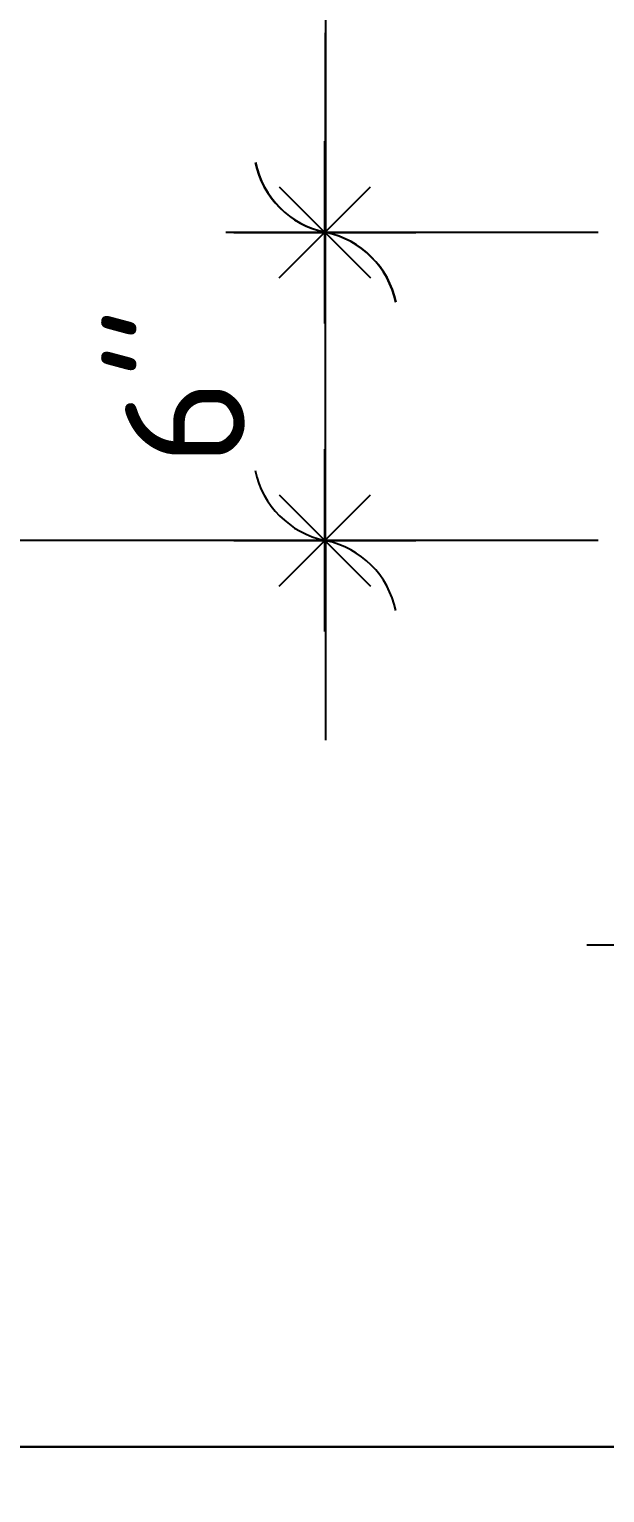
# Model space of a CAD drawing. Header units: metres. Extents: x 516 to 666, y 54 to 108.
# Drawn here: x 595.64 to 595.876, y 86.446 to 87.044 of the extents above; entities that cross this region are included whole.
import ezdxf

# ---------------------------------------------------------------- set-up
doc = ezdxf.new("R2010")
doc.units = ezdxf.units.M
doc.header["$LTSCALE"] = 30
doc.header["$MEASUREMENT"] = 0
doc.layers.get('0').update_dxf_attribs({"linetype": 'CONTINUOUS'})
doc.styles.add('dim', font='isocpeur.ttf')

# ---------------------------------------------------------------- blocks, each defined once
blk = doc.blocks.new('_Integral')
at = {"color": 0, "linetype": 'ByBlock', "lineweight": -2}
for centre, start, end in [((0.4449, -0.0913), 102, 168), ((-0.4449, 0.0913), 282, 348)]:
    blk.add_arc(centre, 0.4542, start, end, dxfattribs=at)

msp = doc.modelspace()

# ---------------------------------------------------------------- linework, layer by layer
for p, q in [((595.76131, 86.96133), (595.76131, 87.21826)), ((595.76119, 86.96133), (595.76119, 87.04297)), ((595.76094, 86.92402), (595.76094, 86.99864)), ((595.74228, 86.94268), (595.77959, 86.97999)), ((595.74228, 86.97999), (595.77959, 86.94268)), ((595.87284, 86.96133), (595.72037, 86.96133)), ((595.87284, 86.96133), (595.72049, 86.96133)), ((595.72363, 86.96133), (595.79825, 86.96133)), ((595.76119, 86.83523), (595.76119, 86.96133)), ((595.76094, 86.79798), (595.76094, 86.8726)), ((595.74228, 86.81663), (595.77959, 86.85394)), ((595.74228, 86.85394), (595.77959, 86.81663)), ((595.87284, 86.83523), (595.55254, 86.83523)), ((595.87284, 86.83523), (595.72037, 86.83523)), ((595.72363, 86.83529), (595.79825, 86.83529)), ((595.76119, 86.83523), (595.76119, 86.7536)), ((595.86814, 86.66983), (595.94275, 86.66983))]:
    msp.add_line(p, q)
for points in [[(595.3078, 89.54952), (598.51625, 89.54952), (598.51625, 86.46442), (595.3078, 86.46442)], [(592.01204, 86.46442), (598.51625, 86.46442), (598.51625, 81.68582), (592.01204, 81.68582)]]:
    msp.add_lwpolyline(points, close=True)

# ---------------------------------------------------------------- block references
at = {"xscale": 0.0816365447138948, "yscale": 0.0816365447138948, "zscale": 0.0816365447138948}
for p, rotation in [((595.76119, 86.96133), 270), ((595.76131, 86.96133), 270), ((595.76119, 86.83523), 90)]:
    msp.add_blockref('_Integral', p, dxfattribs=dict(at, rotation=rotation))

# ---------------------------------------------------------------- texts
at = {"insert": (595.70362, 86.89828), "char_height": 0.048982, "attachment_point": 5, "rotation": 90, "style": 'dim'}
msp.add_mtext("6''", dxfattribs=at)

doc.saveas('drawing.dxf')
